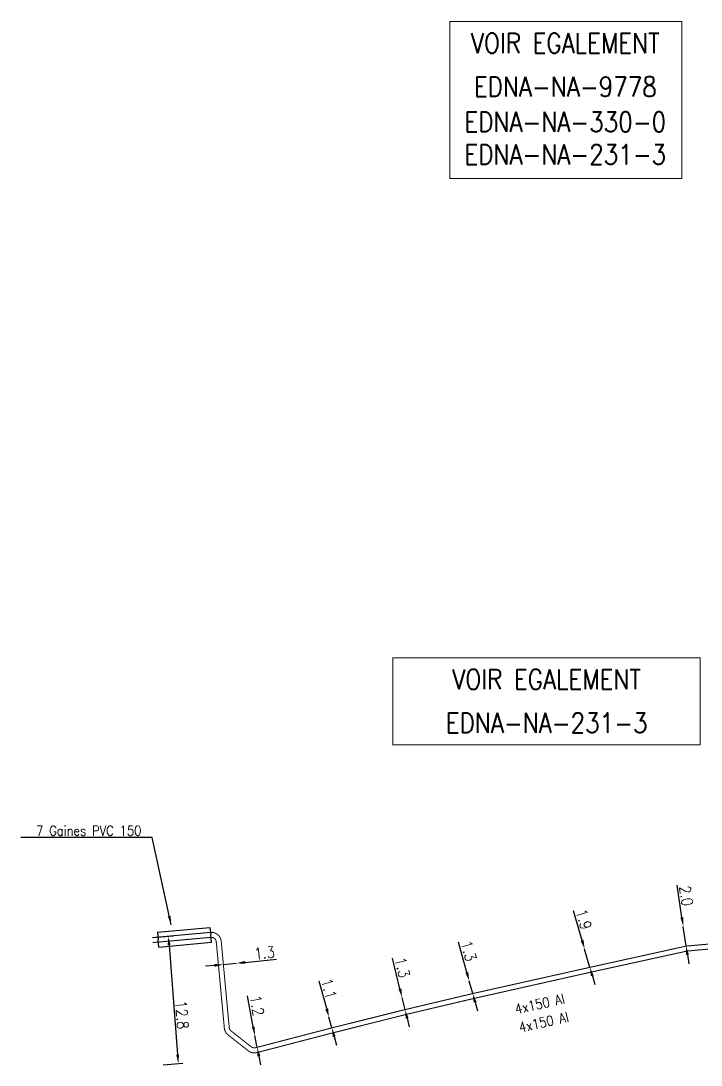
# Model space of a CAD drawing. Header units: millimetres. Extents: x 184994 to 186004, y 128000 to 129009.
# Drawn here: x 185179.2 to 185247.5, y 128080.5 to 128185.2 of the extents above; entities that cross this region are included whole.
import ezdxf
from ezdxf.enums import TextEntityAlignment as Align

# ---------------------------------------------------------------- set-up
doc = ezdxf.new("R2010")
doc.units = ezdxf.units.MM
doc.header["$PDMODE"] = 34
doc.linetypes.add('B_ST_Al', pattern=[2000, 1000, 1000])
doc.layers.get('Defpoints').update_dxf_attribs({"linetype": 'CONTINUOUS'})
for name, color, linetype in [('B_110', 1, 'CONTINUOUS'), ('B_400', 7, 'CONTINUOUS'), ('B_930', 7, 'CONTINUOUS')]:
    doc.layers.add(name, color=color, linetype=linetype)
doc.styles.get("Standard").update_dxf_attribs({"font": 'romans.shx', "width": 0.85})
doc.dimstyles.get("Standard").update_dxf_attribs({"dimtxt": 1.5, "dimasz": 1.2, "dimexe": 0.625, "dimexo": 0.625, "dimgap": 0.25, "dimtad": 1, "dimdec": 1, "dimzin": 0, "dimdsep": 46, "dimtxsty": 'Standard', "dimcen": -0.5, "dimadec": 0, "dimazin": 0, "dimtfac": 1, "dimtdec": 1, "dimtmove": 0, "dimatfit": 3, "dimfxl": 0, "dimtolj": 1, "dimtzin": 0, "dimarcsym": 0})

# ---------------------------------------------------------------- blocks, each defined once
blk = doc.blocks.new('*D129')
at = {"layer": 'B_110', "color": 0, "linetype": 'Continuous', "lineweight": -2, "transparency": 16777216}
for p, q in [((185192.48, 128093.31), (185194.47, 128093.47)), ((185194.08, 128092.54), (185194.93, 128081.57)), ((185193.48, 128080.55), (185195.47, 128080.71))]:
    blk.add_line(p, q, dxfattribs=at)
at = {"layer": 'B_110', "color": 0, "linetype": 'Continuous', "transparency": 16777216}
for points in [[(185194.23, 128092.55), (185193.93, 128092.52), (185194.01, 128093.43)], [(185195.08, 128081.58), (185194.79, 128081.56), (185195, 128080.67)]]:
    blk.add_solid(points, dxfattribs=at)
at = {"layer": 'Defpoints', "color": 0, "linetype": 'Continuous', "transparency": 16777216}
for p in [(185192.01, 128093.28), (185193.01, 128080.52), (185195, 128080.67)]:
    blk.add_point(p, dxfattribs=at)
at = {"layer": 'B_110', "color": 0, "linetype": 'Continuous', "transparency": 16777216, "insert": (185195.37, 128085.56), "char_height": 1.125, "attachment_point": 5, "rotation": 274.4741}
blk.add_mtext('\\A1;12.8', dxfattribs=at)
blk = doc.blocks.new('*D130')
at = {"layer": 'B_110', "color": 0, "linetype": 'Continuous', "lineweight": -2, "transparency": 16777216}
for p, q in [((185202.52, 128084.36), (185201.94, 128087.45)), ((185202.91, 128082.3), (185202.69, 128083.48)), ((185203.08, 128081.41), (185203.24, 128080.53))]:
    blk.add_line(p, q, dxfattribs=at)
at = {"layer": 'B_110', "color": 0, "linetype": 'Continuous', "transparency": 16777216}
for points in [[(185202.67, 128084.39), (185202.38, 128084.33), (185202.69, 128083.48)], [(185203.23, 128081.44), (185202.93, 128081.38), (185202.91, 128082.3)]]:
    blk.add_solid(points, dxfattribs=at)
at = {"layer": 'Defpoints', "color": 0, "linetype": 'Continuous', "transparency": 16777216}
for p in [(185202.69, 128083.48), (185202.69, 128083.48), (185202.91, 128082.3)]:
    blk.add_point(p, dxfattribs=at)
at = {"layer": 'B_110', "color": 0, "linetype": 'Continuous', "transparency": 16777216, "insert": (185202.89, 128086.49), "char_height": 1.125, "attachment_point": 5, "rotation": 280.6497}
blk.add_mtext('\\A1;1.2', dxfattribs=at)
blk = doc.blocks.new('*D131')
at = {"layer": 'B_110', "color": 0, "linetype": 'Continuous', "lineweight": -2, "transparency": 16777216}
for p, q in [((185198.63, 128090.51), (185197.74, 128090.43)), ((185199.53, 128090.6), (185200.82, 128090.73)), ((185201.72, 128090.82), (185204.84, 128091.13))]:
    blk.add_line(p, q, dxfattribs=at)
at = {"layer": 'B_110', "color": 0, "linetype": 'Continuous', "transparency": 16777216}
for points in [[(185198.62, 128090.66), (185198.65, 128090.37), (185199.53, 128090.6)], [(185201.7, 128090.97), (185201.73, 128090.67), (185200.82, 128090.73)]]:
    blk.add_solid(points, dxfattribs=at)
at = {"layer": 'Defpoints', "color": 0, "linetype": 'Continuous', "transparency": 16777216}
for p in [(185199.53, 128090.6), (185200.82, 128090.73), (185200.82, 128090.73)]:
    blk.add_point(p, dxfattribs=at)
at = {"layer": 'B_110', "color": 0, "linetype": 'Continuous', "transparency": 16777216, "insert": (185203.65, 128091.77), "char_height": 1.125, "attachment_point": 5, "rotation": 5.6637}
blk.add_mtext('\\A1;1.3', dxfattribs=at)
blk = doc.blocks.new('*D132')
at = {"layer": 'B_110', "color": 0, "linetype": 'Continuous', "lineweight": -2, "transparency": 16777216}
for p, q in [((185209.89, 128086.18), (185209.14, 128088.94)), ((185210.41, 128084.25), (185210.12, 128085.31)), ((185210.65, 128083.38), (185210.88, 128082.51))]:
    blk.add_line(p, q, dxfattribs=at)
at = {"layer": 'B_110', "color": 0, "linetype": 'Continuous', "transparency": 16777216}
for points in [[(185210.03, 128086.22), (185209.74, 128086.14), (185210.12, 128085.31)], [(185210.79, 128083.42), (185210.5, 128083.34), (185210.41, 128084.25)]]:
    blk.add_solid(points, dxfattribs=at)
at = {"layer": 'Defpoints', "color": 0, "linetype": 'Continuous', "transparency": 16777216}
for p in [(185210.12, 128085.31), (185210.12, 128085.31), (185210.41, 128084.25)]:
    blk.add_point(p, dxfattribs=at)
at = {"layer": 'B_110', "color": 0, "linetype": 'Continuous', "transparency": 16777216, "insert": (185210.12, 128088.19), "char_height": 1.125, "attachment_point": 5, "rotation": 285.1953}
blk.add_mtext('\\A1;1.1', dxfattribs=at)
blk = doc.blocks.new('*D133')
at = {"layer": 'B_110', "color": 0, "linetype": 'Continuous', "lineweight": -2, "transparency": 16777216}
for p, q in [((185217.24, 128088.17), (185216.5, 128091.23)), ((185217, 128087.19), (185217, 128087.19)), ((185217.75, 128086.08), (185217.45, 128087.3)), ((185217.29, 128085.97), (185217.29, 128085.97)), ((185217.96, 128085.21), (185218.17, 128084.34))]:
    blk.add_line(p, q, dxfattribs=at)
at = {"layer": 'B_110', "color": 0, "linetype": 'Continuous', "transparency": 16777216}
for points in [[(185217.39, 128088.21), (185217.09, 128088.14), (185217.45, 128087.3)], [(185218.11, 128085.25), (185217.82, 128085.17), (185217.75, 128086.08)]]:
    blk.add_solid(points, dxfattribs=at)
at = {"layer": 'Defpoints', "color": 0, "linetype": 'Continuous', "transparency": 16777216}
for p in [(185217.45, 128087.3), (185217.45, 128087.3), (185217.75, 128086.08)]:
    blk.add_point(p, dxfattribs=at)
at = {"layer": 'B_110', "color": 0, "linetype": 'Continuous', "transparency": 16777216, "insert": (185217.49, 128090.31), "char_height": 1.125, "attachment_point": 5, "rotation": 283.6805}
blk.add_mtext('\\A1;1.3', dxfattribs=at)
blk = doc.blocks.new('*D134')
at = {"layer": 'B_110', "color": 0, "linetype": 'Continuous', "lineweight": -2, "transparency": 16777216}
for p, q in [((185223.96, 128089.81), (185223.12, 128092.83)), ((185224.54, 128087.69), (185224.2, 128088.94)), ((185224.78, 128086.82), (185225.02, 128085.95))]:
    blk.add_line(p, q, dxfattribs=at)
at = {"layer": 'B_110', "color": 0, "linetype": 'Continuous', "transparency": 16777216}
for points in [[(185224.1, 128089.85), (185223.81, 128089.77), (185224.2, 128088.94)], [(185224.93, 128086.86), (185224.64, 128086.78), (185224.54, 128087.69)]]:
    blk.add_solid(points, dxfattribs=at)
at = {"layer": 'Defpoints', "color": 0, "linetype": 'Continuous', "transparency": 16777216}
for p in [(185224.2, 128088.94), (185224.2, 128088.94), (185224.54, 128087.69)]:
    blk.add_point(p, dxfattribs=at)
at = {"layer": 'B_110', "color": 0, "linetype": 'Continuous', "transparency": 16777216, "insert": (185224.14, 128091.96), "char_height": 1.125, "attachment_point": 5, "rotation": 285.4983}
blk.add_mtext('\\A1;1.3', dxfattribs=at)
blk = doc.blocks.new('*D135')
at = {"layer": 'B_110', "color": 0, "linetype": 'Continuous', "lineweight": -2, "transparency": 16777216}
for p, q in [((185235.52, 128093.01), (185234.67, 128095.99)), ((185236.3, 128090.32), (185235.77, 128092.15)), ((185236.22, 128092.28), (185236.22, 128092.28)), ((185236.75, 128090.45), (185236.75, 128090.45)), ((185236.55, 128089.46), (185236.8, 128088.59))]:
    blk.add_line(p, q, dxfattribs=at)
at = {"layer": 'B_110', "color": 0, "linetype": 'Continuous', "transparency": 16777216}
for points in [[(185235.67, 128093.06), (185235.38, 128092.97), (185235.77, 128092.15)], [(185236.69, 128089.5), (185236.4, 128089.42), (185236.3, 128090.32)]]:
    blk.add_solid(points, dxfattribs=at)
at = {"layer": 'Defpoints', "color": 0, "linetype": 'Continuous', "transparency": 16777216}
for p in [(185235.77, 128092.15), (185235.77, 128092.15), (185236.3, 128090.32)]:
    blk.add_point(p, dxfattribs=at)
at = {"layer": 'B_110', "color": 0, "linetype": 'Continuous', "transparency": 16777216, "insert": (185235.69, 128095.14), "char_height": 1.125, "attachment_point": 5, "rotation": 286.0516}
blk.add_mtext('\\A1;1.9', dxfattribs=at)
blk = doc.blocks.new('*D136')
at = {"layer": 'B_110', "color": 0, "linetype": 'Continuous', "lineweight": -2, "transparency": 16777216}
for p, q in [((185245.53, 128095.32), (185245.05, 128098.56)), ((185245.96, 128092.45), (185245.67, 128094.43)), ((185246.09, 128091.56), (185246.22, 128090.67))]:
    blk.add_line(p, q, dxfattribs=at)
at = {"layer": 'B_110', "color": 0, "linetype": 'Continuous', "transparency": 16777216}
for points in [[(185245.68, 128095.34), (185245.39, 128095.29), (185245.67, 128094.43)], [(185246.24, 128091.58), (185245.94, 128091.54), (185245.96, 128092.45)]]:
    blk.add_solid(points, dxfattribs=at)
at = {"layer": 'Defpoints', "color": 0, "linetype": 'Continuous', "transparency": 16777216}
for p in [(185245.67, 128094.43), (185245.67, 128094.43), (185245.96, 128092.45)]:
    blk.add_point(p, dxfattribs=at)
at = {"layer": 'B_110', "color": 0, "linetype": 'Continuous', "transparency": 16777216, "insert": (185245.97, 128097.49), "char_height": 1.125, "attachment_point": 5, "rotation": 278.4591}
blk.add_mtext('\\A1;2.0', dxfattribs=at)

msp = doc.modelspace()

# ---------------------------------------------------------------- linework, layer by layer
at = {"layer": 'B_110', "linetype": 'B_ST_Al', "flags": 128}
msp.add_lwpolyline([(185259.56, 128100.08, 0.1, 0.1, 0), (185263.11, 128096.82, 0.1, 0.1, -0.414214), (185263.14, 128096.12, 0.1, 0.1, 0), (185260.28, 128093, 0.1, 0.1, -0.209599), (185259.6, 128092.88, 0.1, 0.1, 0), (185254.3, 128094.22, 0.1, 0.1, 0), (185250.3, 128092.84, 0.1, 0.1, 0), (185245.96, 128092.45, 0.1, 0.1, 0), (185236.3, 128090.32, 0.1, 0.1, 0), (185224.54, 128087.69, 0.1, 0.1, 0), (185217.75, 128086.08, 0.1, 0.1, 0), (185210.41, 128084.25, 0.1, 0.1, 0), (185202.91, 128082.3, 0.1, 0.1, 0), (185202.74, 128082.26, 0.1, 0.1, -0.226853), (185202.32, 128082.35, 0.1, 0.1, 0), (185200.3, 128083.94, 0.1, 0.1, -0.205258), (185200.11, 128084.29, 0.1, 0.1, 0), (185199.31, 128092.92, 0.1, 0.1, 0.413439), (185198.23, 128093.83, 0.1, 0.1, 0), (185192.96, 128093.35, 0.1, 0.1, 0), (185192.38, 128093.3, 0, 0, 0)], format="xyseb", dxfattribs=at)
at = {"layer": 'B_110', "linetype": 'B_ST_Al', "const_width": 0.1, "flags": 128}
msp.add_lwpolyline([(185259.89, 128100.45), (185263.45, 128097.19, -0.414214), (185263.51, 128095.78), (185260.61, 128092.62, -0.223113), (185259.48, 128092.4), (185254.32, 128093.7), (185250.47, 128092.36), (185246.04, 128091.95), (185236.41, 128089.84), (185224.66, 128087.2), (185217.87, 128085.6), (185210.54, 128083.76), (185203.03, 128081.81), (185202.85, 128081.77, -0.226853), (185202.01, 128081.96), (185199.99, 128083.55, -0.205258), (185199.62, 128084.24), (185198.81, 128092.88, 0.413439), (185198.27, 128093.33), (185192.42, 128092.8)], format="xyb", dxfattribs=at)
at = {"layer": 'B_400', "color": 7, "linetype": 'CONTINUOUS'}
for p, q in [((185192.92, 128093.85), (185198.18, 128094.33)), ((185192.92, 128093.85), (185192.99, 128093.1)), ((185198.18, 128094.33), (185198.25, 128093.58)), ((185198.32, 128092.83), (185198.25, 128093.58)), ((185193.05, 128092.36), (185192.99, 128093.1)), ((185193.05, 128092.36), (185198.32, 128092.83))]:
    msp.add_line(p, q, dxfattribs=at)
at = {"layer": 'B_930', "const_width": 0.1}
for points in [[(185222.25, 128185.17), (185245.52, 128185.17), (185245.52, 128169.43), (185222.25, 128169.43)], [(185216.54, 128121.37), (185247.38, 128121.37), (185247.38, 128112.63), (185216.54, 128112.63)]]:
    msp.add_lwpolyline(points, close=True, dxfattribs=at)

# ---------------------------------------------------------------- texts
at = {"layer": 'B_110', "linetype": 'B_ST_Al', "width": 0.85}
for p in [(185231.27, 128086.66), (185231.67, 128084.82)]:
    msp.add_text('4x150 Al', height=1, rotation=12.5887, dxfattribs=at).set_placement(p, align=Align.MIDDLE)
at = {"layer": 'B_400', "insert": (185191.3, 128103.52), "char_height": 1, "attachment_point": 9}
msp.add_mtext('7 Gaines PVC 150', dxfattribs=at)
at = {"layer": 'B_930', "width": 0.85}
for s, p in [('VOIR EGALEMENT', (185233.83, 128182)), ('EDNA-NA-9778', (185233.83, 128177.63)), ('EDNA-NA-330-0', (185233.83, 128174.09)), ('EDNA-NA-231-3', (185233.83, 128170.84)), ('VOIR EGALEMENT', (185231.96, 128118.2)), ('EDNA-NA-231-3', (185231.96, 128113.83))]:
    msp.add_text(s, height=2, dxfattribs=at).set_placement(p, align=Align.CENTER)

# ---------------------------------------------------------------- dimensions: what is measured, and where the dimension line sits
at = {"layer": 'B_110', "linetype": 'Continuous'}
for base, p1, p2, angle, picture, middle in [((185245.67, 128094.43), (185245.96, 128092.45), (185245.67, 128094.43), 278.4591, '*D136', (185245.97, 128097.49)), ((185235.77, 128092.15), (185236.3, 128090.32), (185235.77, 128092.15), 286.0516, '*D135', (185235.69, 128095.14)), ((185200.82, 128090.73), (185199.53, 128090.6), (185200.82, 128090.73), 185.6637, '*D131', (185203.65, 128091.77)), ((185224.2, 128088.94), (185224.54, 128087.69), (185224.2, 128088.94), 285.4983, '*D134', (185224.14, 128091.96)), ((185217.453, 128087.299), (185217.7486, 128086.0845), (185217.453, 128087.299), 283.6805, '*D133', (185217.4909, 128090.3145)), ((185210.12, 128085.31), (185210.41, 128084.25), (185210.12, 128085.31), 285.1953, '*D132', (185210.12, 128088.19)), ((185202.69, 128083.48), (185202.91, 128082.3), (185202.69, 128083.48), 280.6497, '*D130', (185202.89, 128086.49))]:
    dim = msp.add_linear_dim(base=base, p1=p1, p2=p2, angle=angle, dimstyle='Standard', override={"dimscale": 0.75}, dxfattribs=at)
    dim.commit()
    dim.dimension.update_dxf_attribs({"geometry": picture, "text_midpoint": middle})
dim = msp.add_linear_dim(base=(185195, 128080.67), p1=(185192.01, 128093.28), p2=(185193.01, 128080.52), angle=94.4741, dimstyle='Standard', override={"dimscale": 0.75}, dxfattribs=at)
dim.commit()
dim.dimension.update_dxf_attribs({"geometry": '*D129', "text_midpoint": (185194.63, 128085.5), "dimtype": 160})

# ---------------------------------------------------------------- leaders
at = {"layer": 'B_400', "annotation_type": 0, "has_hookline": 1, "hookline_direction": 1, "text_width": 12.1}
msp.add_leader([(185194.28, 128094.57), (185192.39, 128103.33), (185191.49, 128103.33)], dimstyle='Standard', override={"dimscale": 0.75}, dxfattribs=at)

doc.saveas('drawing.dxf')
